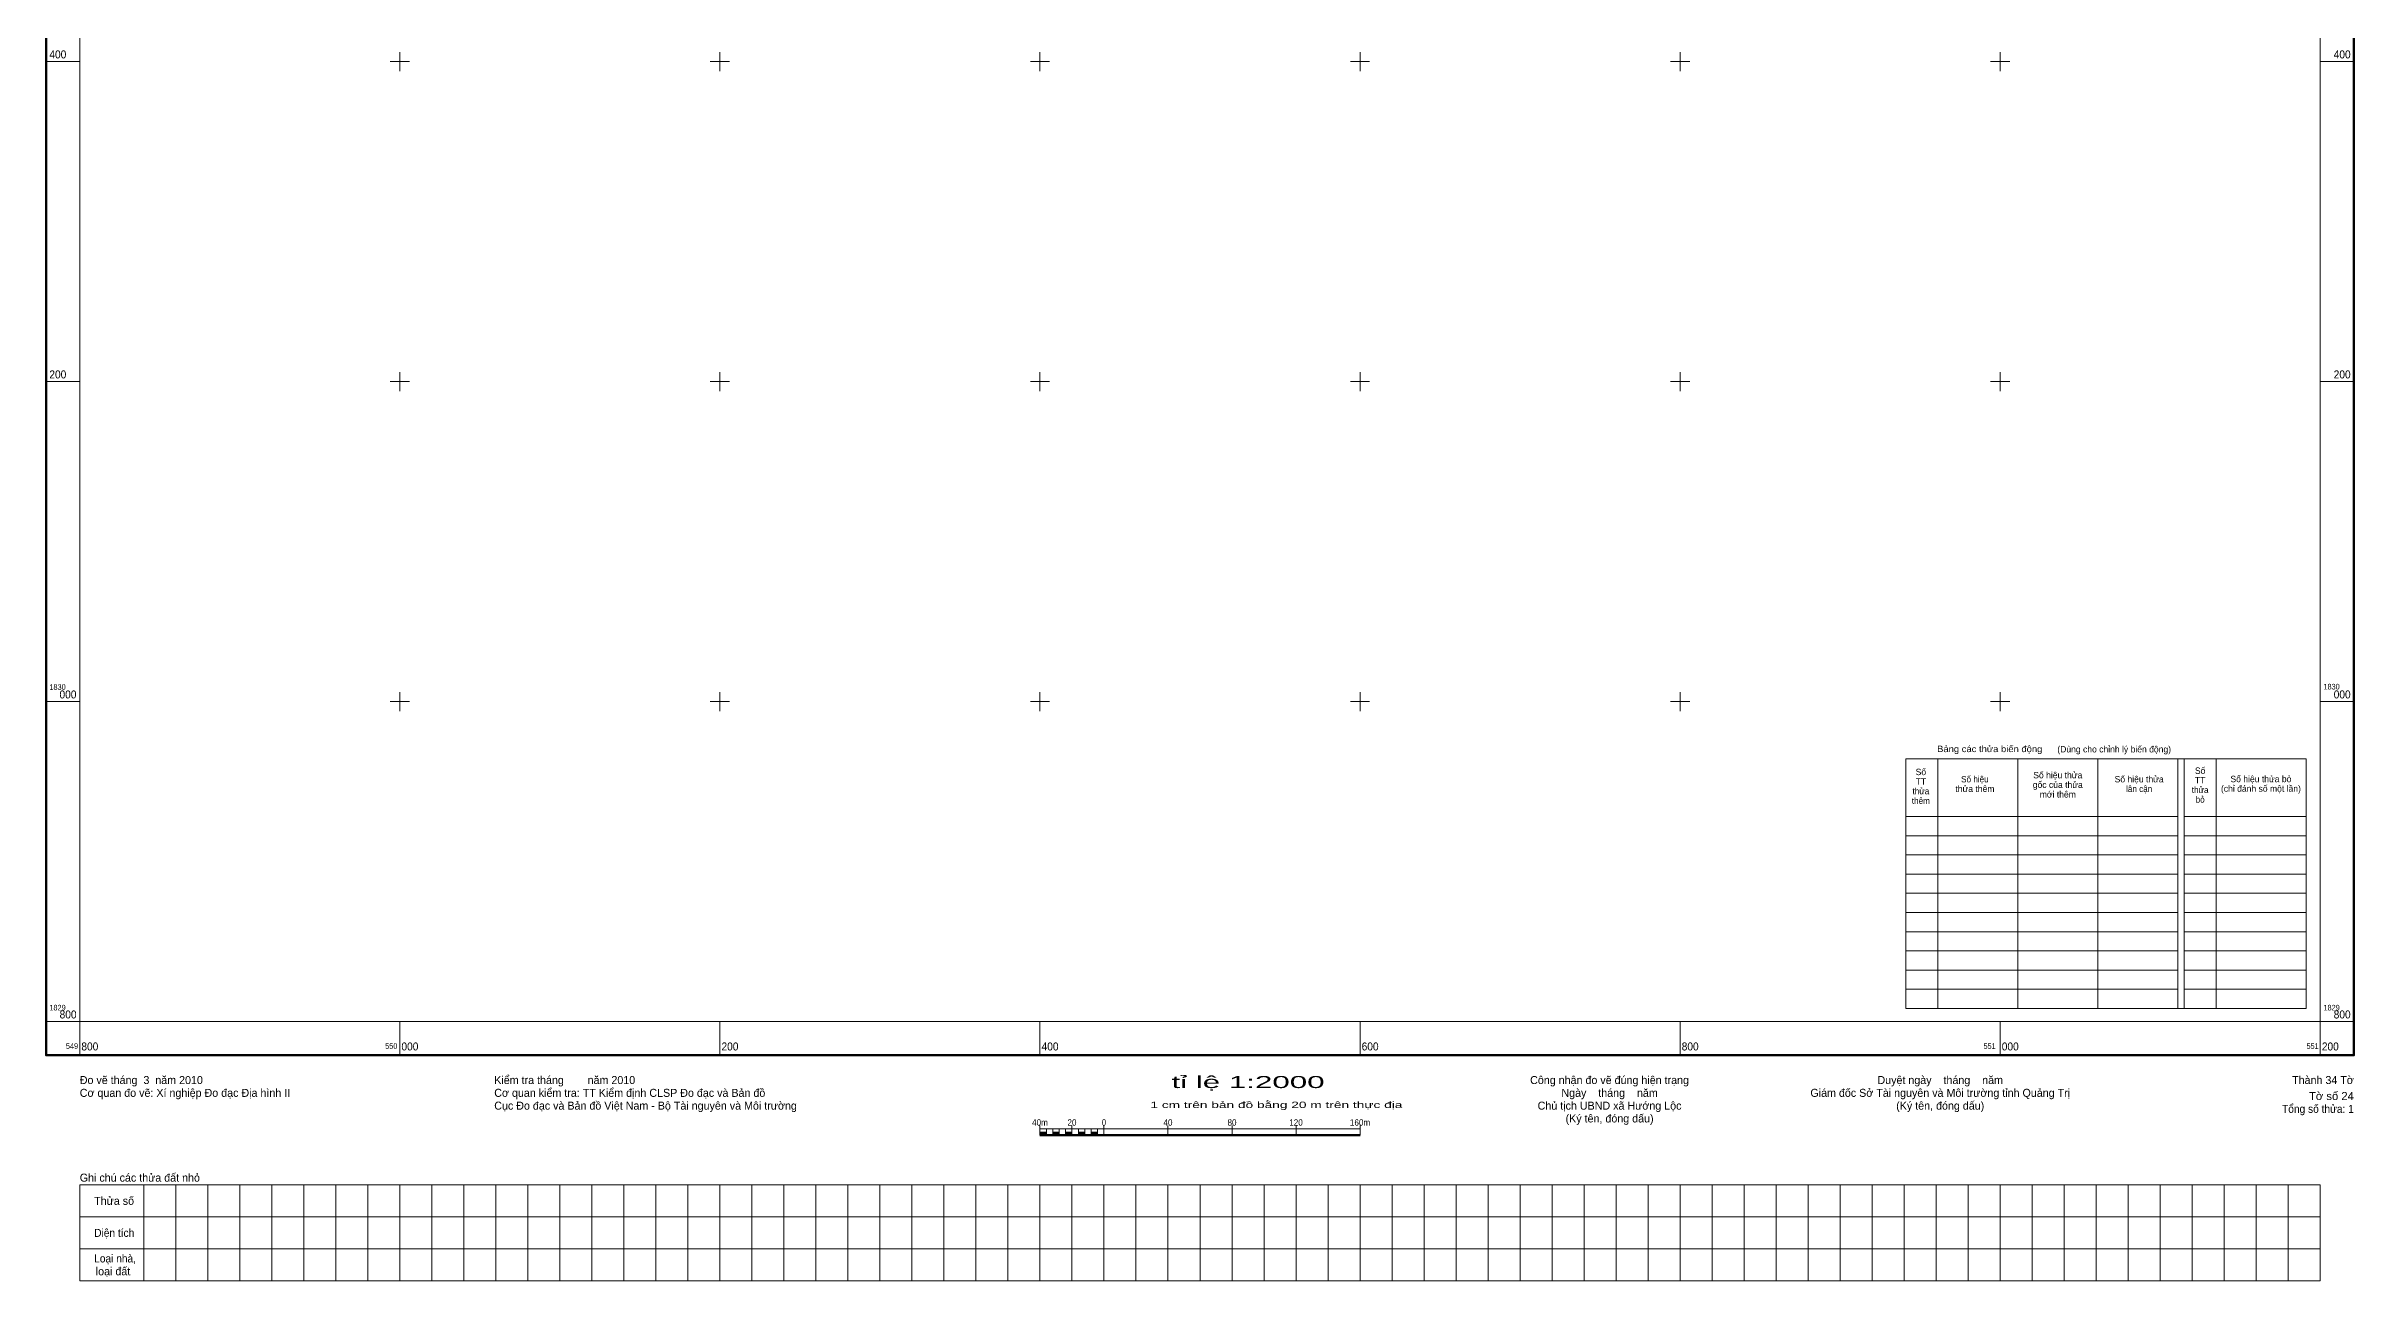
# Model space of a CAD drawing. Header units: metres. Extents: x 549779 to 551238, y 1829638 to 1831293.
# Drawn here: x 549779 to 551221, y 1829638 to 1830410 of the extents above; entities that cross this region are included whole.
import ezdxf
from ezdxf.enums import TextEntityAlignment as Align

# ---------------------------------------------------------------- set-up
doc = ezdxf.new("R2010")
doc.units = ezdxf.units.M
doc.header["$LTSCALE"] = 2
doc.layers.add('63', color=7, linetype='Continuous', lineweight=13)

msp = doc.modelspace()

# ---------------------------------------------------------------- hatches: boundary and pattern name
at = {"layer": '63'}
for points in [[(550400, 1829729), (550400, 1829731), (550404, 1829731), (550404, 1829729)], [(550408, 1829729), (550408, 1829731), (550412, 1829731), (550412, 1829729)], [(550416, 1829729), (550416, 1829731), (550420, 1829731), (550420, 1829729)], [(550424, 1829729), (550424, 1829731), (550428, 1829731), (550428, 1829729)], [(550432, 1829729), (550432, 1829731), (550436, 1829731), (550436, 1829729)]]:
    msp.add_hatch(color=256, dxfattribs=at).paths.add_polyline_path(points)

# ---------------------------------------------------------------- linework, layer by layer
for p, q in [((550000, 1830394), (550000, 1830406)), ((550200, 1830394), (550200, 1830406)), ((550400, 1830394), (550400, 1830406)), ((550600, 1830394), (550600, 1830406)), ((550800, 1830394), (550800, 1830406)), ((551000, 1830394), (551000, 1830406)), ((549800, 1830400), (549779, 1830400)), ((549994, 1830400), (550006, 1830400)), ((550194, 1830400), (550206, 1830400)), ((550394, 1830400), (550406, 1830400)), ((550594, 1830400), (550606, 1830400)), ((550794, 1830400), (550806, 1830400)), ((550994, 1830400), (551006, 1830400)), ((551200, 1830400), (551221, 1830400)), ((550000, 1830194), (550000, 1830206)), ((550200, 1830194), (550200, 1830206)), ((550400, 1830194), (550400, 1830206)), ((550600, 1830194), (550600, 1830206)), ((550800, 1830194), (550800, 1830206)), ((551000, 1830194), (551000, 1830206)), ((549800, 1830200), (549779, 1830200)), ((549994, 1830200), (550006, 1830200)), ((550194, 1830200), (550206, 1830200)), ((550394, 1830200), (550406, 1830200)), ((550594, 1830200), (550606, 1830200)), ((550794, 1830200), (550806, 1830200)), ((550994, 1830200), (551006, 1830200)), ((551200, 1830200), (551221, 1830200)), ((549800, 1830000), (549779, 1830000)), ((549994, 1830000), (550006, 1830000)), ((550000, 1829994), (550000, 1830006)), ((550194, 1830000), (550206, 1830000)), ((550200, 1829994), (550200, 1830006)), ((550394, 1830000), (550406, 1830000)), ((550400, 1829994), (550400, 1830006)), ((550594, 1830000), (550606, 1830000)), ((550600, 1829994), (550600, 1830006)), ((550794, 1830000), (550806, 1830000)), ((550800, 1829994), (550800, 1830006)), ((550994, 1830000), (551006, 1830000)), ((551000, 1829994), (551000, 1830006)), ((551200, 1830000), (551221, 1830000)), ((550940.98, 1829964.21), (551191.25, 1829964.21)), ((550940.98, 1829808.21), (550940.98, 1829964.21)), ((550960.98, 1829808.21), (550960.98, 1829964.21)), ((551010.98, 1829808.21), (551010.98, 1829964.21)), ((551060.98, 1829808.21), (551060.98, 1829964.21)), ((551134.98, 1829808.21), (551134.98, 1829964.21)), ((551191.25, 1829808.21), (551191.25, 1829964.21)), ((550940.98, 1829928.21), (551110.98, 1829928.21)), ((551114.98, 1829928.21), (551191.25, 1829928.21)), ((550940.98, 1829916.21), (551110.98, 1829916.21)), ((551114.98, 1829916.21), (551191.25, 1829916.21)), ((550940.98, 1829904.21), (551110.98, 1829904.21)), ((551114.98, 1829904.21), (551191.25, 1829904.21)), ((550940.98, 1829892.21), (551110.98, 1829892.21)), ((551114.98, 1829892.21), (551191.25, 1829892.21)), ((550940.98, 1829880.21), (551110.98, 1829880.21)), ((551114.98, 1829880.21), (551191.25, 1829880.21)), ((550940.98, 1829868.21), (551110.98, 1829868.21)), ((550940.98, 1829856.21), (551110.98, 1829856.21)), ((551114.98, 1829868.21), (551191.25, 1829868.21)), ((551114.98, 1829856.21), (551191.25, 1829856.21)), ((550940.98, 1829844.21), (551110.98, 1829844.21)), ((551114.98, 1829844.21), (551191.25, 1829844.21)), ((550940.98, 1829832.21), (551110.98, 1829832.21)), ((551114.98, 1829832.21), (551191.25, 1829832.21)), ((550940.98, 1829820.21), (551110.98, 1829820.21)), ((551114.98, 1829820.21), (551191.25, 1829820.21)), ((549800, 1829800), (549779, 1829800)), ((549800, 1829800), (549800, 1829779)), ((550000, 1829800), (550000, 1829779)), ((550200, 1829800), (550200, 1829779)), ((550400, 1829800), (550400, 1829779)), ((550600, 1829800), (550600, 1829779)), ((550800, 1829800), (550800, 1829779)), ((550940.98, 1829808.21), (551191.25, 1829808.21)), ((551000, 1829800), (551000, 1829779)), ((551200, 1829800), (551200, 1829779)), ((551200, 1829800), (551221, 1829800)), ((550400, 1829729), (550400, 1829735)), ((550400, 1829733), (550600, 1829733)), ((550404, 1829729), (550404, 1829733)), ((550408, 1829729), (550408, 1829733)), ((550412, 1829729), (550412, 1829733)), ((550416, 1829729), (550416, 1829733)), ((550420, 1829729), (550420, 1829735)), ((550420, 1829729), (550420, 1829733)), ((550424, 1829729), (550424, 1829733)), ((550428, 1829729), (550428, 1829733)), ((550432, 1829729), (550432, 1829733)), ((550436, 1829729), (550436, 1829733)), ((550440, 1829729), (550440, 1829735)), ((550480, 1829729), (550480, 1829735)), ((550520, 1829729), (550520, 1829735)), ((550560, 1829729), (550560, 1829735)), ((550600, 1829729), (550600, 1829735)), ((549840, 1829698), (549840, 1829638)), ((549860, 1829698), (549860, 1829638)), ((549880, 1829698), (549880, 1829638)), ((549900, 1829698), (549900, 1829638)), ((549920, 1829698), (549920, 1829638)), ((549940, 1829698), (549940, 1829638)), ((549960, 1829698), (549960, 1829638)), ((549980, 1829698), (549980, 1829638)), ((550000, 1829698), (550000, 1829638)), ((550020, 1829698), (550020, 1829638)), ((550040, 1829698), (550040, 1829638)), ((550060, 1829698), (550060, 1829638)), ((550080, 1829698), (550080, 1829638)), ((550100, 1829698), (550100, 1829638)), ((550120, 1829698), (550120, 1829638)), ((550140, 1829698), (550140, 1829638)), ((550160, 1829698), (550160, 1829638)), ((550180, 1829698), (550180, 1829638)), ((550200, 1829698), (550200, 1829638)), ((550220, 1829698), (550220, 1829638)), ((550240, 1829698), (550240, 1829638)), ((550260, 1829698), (550260, 1829638)), ((550280, 1829698), (550280, 1829638)), ((550300, 1829698), (550300, 1829638)), ((550320, 1829698), (550320, 1829638)), ((550340, 1829698), (550340, 1829638)), ((550360, 1829698), (550360, 1829638)), ((550380, 1829698), (550380, 1829638)), ((550400, 1829698), (550400, 1829638)), ((550420, 1829698), (550420, 1829638)), ((550440, 1829698), (550440, 1829638)), ((550460, 1829698), (550460, 1829638)), ((550480, 1829698), (550480, 1829638)), ((550500, 1829698), (550500, 1829638)), ((550520, 1829698), (550520, 1829638)), ((550540, 1829698), (550540, 1829638)), ((550560, 1829698), (550560, 1829638)), ((550580, 1829698), (550580, 1829638)), ((550600, 1829698), (550600, 1829638)), ((550620, 1829698), (550620, 1829638)), ((550640, 1829698), (550640, 1829638)), ((550660, 1829698), (550660, 1829638)), ((550680, 1829698), (550680, 1829638)), ((550700, 1829698), (550700, 1829638)), ((550720, 1829698), (550720, 1829638)), ((550740, 1829698), (550740, 1829638)), ((550760, 1829698), (550760, 1829638)), ((550780, 1829698), (550780, 1829638)), ((550800, 1829698), (550800, 1829638)), ((550820, 1829698), (550820, 1829638)), ((550840, 1829698), (550840, 1829638)), ((550860, 1829698), (550860, 1829638)), ((550880, 1829698), (550880, 1829638)), ((550900, 1829698), (550900, 1829638)), ((550920, 1829698), (550920, 1829638)), ((550940, 1829698), (550940, 1829638)), ((550960, 1829698), (550960, 1829638)), ((550980, 1829698), (550980, 1829638)), ((551000, 1829698), (551000, 1829638)), ((551020, 1829698), (551020, 1829638)), ((551040, 1829698), (551040, 1829638)), ((551060, 1829698), (551060, 1829638)), ((551080, 1829698), (551080, 1829638)), ((551100, 1829698), (551100, 1829638)), ((551120, 1829698), (551120, 1829638)), ((551140, 1829698), (551140, 1829638)), ((551160, 1829698), (551160, 1829638)), ((551180, 1829698), (551180, 1829638)), ((549800, 1829678), (551200, 1829678)), ((549800, 1829658), (551200, 1829658))]:
    msp.add_line(p, q, dxfattribs=at)
at = {"layer": '63', "lineweight": 53}
msp.add_line((550400, 1829729), (550600, 1829729), dxfattribs=at)
at = {"layer": '63', "lineweight": 158}
msp.add_lwpolyline([(549779, 1831221), (551221, 1831221), (551221, 1829779), (549779, 1829779)], close=True, dxfattribs=at)
at = {"layer": '63'}
for points in [[(549800, 1831200), (551200, 1831200), (551200, 1829800), (549800, 1829800)], [(551110.98, 1829964.21), (551110.98, 1829808.21), (551114.98, 1829808.21), (551114.98, 1829964.21)], [(550400, 1829729), (550400, 1829731), (550404, 1829731), (550404, 1829729)], [(550408, 1829729), (550408, 1829731), (550412, 1829731), (550412, 1829729)], [(550416, 1829729), (550416, 1829731), (550420, 1829731), (550420, 1829729)], [(550424, 1829729), (550424, 1829731), (550428, 1829731), (550428, 1829729)], [(550432, 1829729), (550432, 1829731), (550436, 1829731), (550436, 1829729)], [(549800, 1829698), (551200, 1829698), (551200, 1829638), (549800, 1829638)]]:
    msp.add_lwpolyline(points, close=True, dxfattribs=at)

# ---------------------------------------------------------------- texts
for s, height, width, p in [('400', 5, 0.95, (549781, 1830402)), ('200', 5, 0.95, (549781, 1830202)), ('1830', 3.5, 0.95, (549781, 1830007.35)), ('000', 5, 0.95, (549787.34, 1830002)), ('1830', 3.5, 0.95, (551202, 1830007.61)), ('Bảng các thửa biến động', 4, 1.1, (550960.6, 1829968.45)), ('1829', 3.5, 0.95, (549781, 1829807)), ('1829', 3.5, 0.95, (551202, 1829807)), ('800', 5, 0.95, (549801, 1829782)), ('000', 5, 0.95, (550001, 1829782)), ('200', 5, 0.95, (550201, 1829782)), ('400', 5, 0.95, (550401, 1829782)), ('600', 5, 0.95, (550601, 1829782)), ('800', 5, 0.95, (550801, 1829782)), ('000', 5, 0.95, (551001, 1829782)), ('200', 5, 0.95, (551201, 1829782)), ('Diện tích', 5, 0.95, (549809, 1829665.5)), ('Loại nhà,', 5, 0.95, (549809, 1829649.5))]:
    msp.add_text(s, height=height, dxfattribs=dict(at, width=width)).set_placement(p)
for s, height, width, p in [('400', 5, 0.95, (551219, 1830402)), ('200', 5, 0.95, (551219, 1830202)), ('000', 5, 0.95, (551219, 1830002)), ('800', 5, 0.95, (549798, 1829802)), ('800', 5, 0.95, (551219, 1829802)), ('549', 3.5, 0.95, (549799, 1829783)), ('550', 3.5, 0.95, (549998.51, 1829783)), ('551', 3.5, 0.85, (550997.17, 1829783)), ('551', 3.5, 0.85, (551199, 1829783)), ('Tờ số 24', 5, 1.05, (551221, 1829751)), ('Tổng số thửa: 1', 5, 0.95, (551221, 1829743))]:
    msp.add_text(s, height=height, dxfattribs=dict(at, width=width)).set_placement(p, align=Align.RIGHT)
for s, height, p in [('(Dùng cho chỉnh lý biến động)', 4, (551035.71, 1829968.25)), ('Đo vẽ tháng  3  năm 2010', 5, (549800, 1829761)), ('Cơ quan đo vẽ: Xí nghiệp Đo đạc Địa hình II', 5, (549800, 1829753)), ('Cơ quan kiểm tra: TT Kiểm định CLSP Đo đạc và Bản đồ', 5, (550059, 1829753)), ('Kiểm tra tháng        năm 2010', 5, (550059, 1829761)), ('Cục Đo đạc và Bản đồ Việt Nam - Bộ Tài nguyên và Môi trường', 5, (550059, 1829745)), ('Ghi chú các thửa đất nhỏ', 5, (549800, 1829700)), ('Thửa số', 5, (549809, 1829685.5)), ('loại đất', 5, (549810, 1829641.5))]:
    msp.add_text(s, height=height, dxfattribs=at).set_placement(p)
for s, height, p in [('Số', 4, (550950.45, 1829954.06)), ('Số hiệu thửa', 4, (551036, 1829952.06)), ('Số', 4, (551124.96, 1829954.85)), ('TT', 4, (550950.45, 1829948.06)), ('thửa thêm', 4, (550984.21, 1829943.53)), ('gốc của thửa', 4, (551036, 1829946.06)), ('mới thêm', 4, (551036.01, 1829940.06)), ('Số hiệu thửa', 4, (551086.84, 1829949.52)), ('TT', 4, (551124.96, 1829948.85)), ('(chỉ đánh số một lần)', 4, (551162.94, 1829943.65)), ('Số hiệu thửa bỏ', 4, (551162.93, 1829949.65)), ('Công nhận đo vẽ đúng hiện trạng', 5, (550755.92, 1829761)), ('Ngày    tháng    năm', 5, (550755.93, 1829753)), ('Giám đốc Sở Tài nguyên và Môi trường tỉnh Quảng Trị', 5, (550962.55, 1829753)), ('Duyệt ngày    tháng    năm', 5, (550962.53, 1829761)), ('Chủ tịch UBND xã Hướng Lộc', 5, (550755.91, 1829745)), ('(Ký tên, đóng dấu)', 5, (550755.94, 1829737)), ('(Ký tên, đóng dấu)', 5, (550962.54, 1829745))]:
    msp.add_text(s, height=height, dxfattribs=at).set_placement(p, align=Align.CENTER)
for s, height, width, p in [('thửa', 4, 0.95, (550950.45, 1829942.06)), ('Số hiệu', 4, 0.95, (550984.21, 1829949.53)), ('lân cận', 4, 0.95, (551086.84, 1829943.52)), ('thửa', 4, 0.95, (551124.96, 1829942.85)), ('thêm', 4, 0.95, (550950.44, 1829936.06)), ('bỏ', 4, 0.95, (551124.96, 1829936.85)), ('tỉ lệ 1:2000', 7.5, 1.95, (550530.01, 1829758.5)), ('1 cm trên bản đồ bằng 20 m trên thực địa', 4, 1.6, (550547.75, 1829746)), ('40m', 4, 0.95, (550400, 1829735)), ('20', 4, 0.95, (550420, 1829735)), ('0', 4, 0.9, (550440, 1829735)), ('40', 4, 0.95, (550480, 1829735)), ('80', 4, 0.95, (550520, 1829735)), ('120', 4, 0.95, (550559.99, 1829735)), ('160m', 4, 0.95, (550600.01, 1829735))]:
    msp.add_text(s, height=height, dxfattribs=dict(at, width=width)).set_placement(p, align=Align.CENTER)
msp.add_text('Thành 34 Tờ', height=5, dxfattribs=at).set_placement((551221, 1829761), align=Align.RIGHT)

doc.saveas('drawing.dxf')
